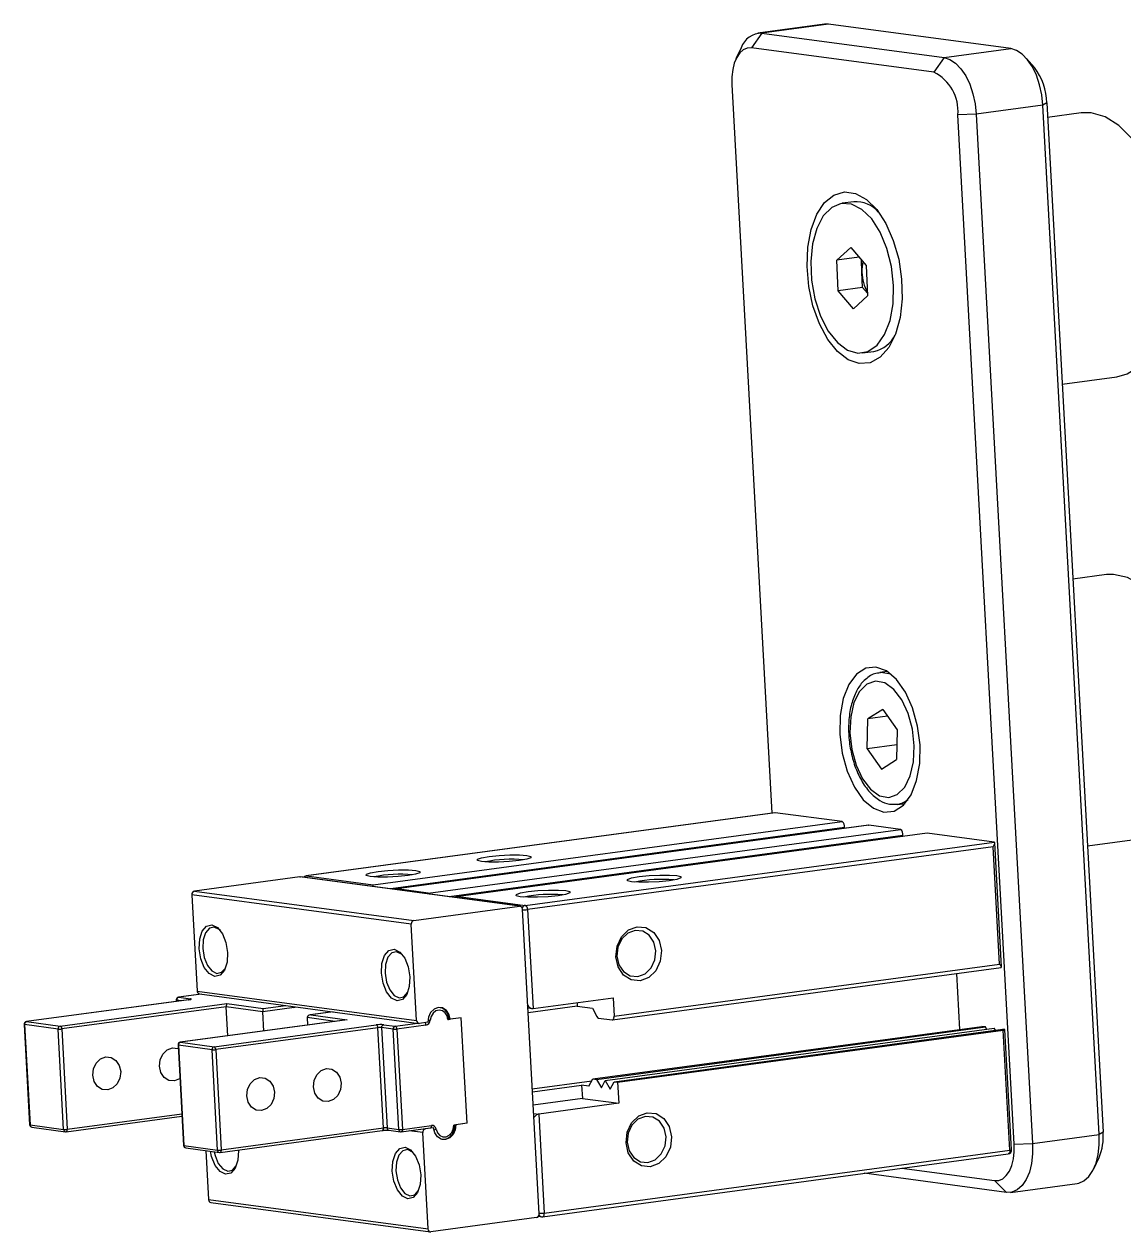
# Model space of a CAD drawing. Header units: millimetres. Extents: x 15 to 589, y 5 to 415.
# Drawn here: x 204.82 to 246.14, y 192.02 to 237.37 of the extents above; entities that cross this region are included whole.
import ezdxf

# ---------------------------------------------------------------- set-up
doc = ezdxf.new("R2010")
doc.units = ezdxf.units.MM

msp = doc.modelspace()

# ---------------------------------------------------------------- linework, layer by layer
at = {"color": 7, "linetype": 'Continuous', "lineweight": 25}
for p, q in [((234.885, 237.372), (232.381, 237.034)), ((235.044, 237.372), (232.54, 237.034)), ((235.044, 237.372), (234.885, 237.372)), ((241.893, 236.454), (235.044, 237.372)), ((232.54, 237.034), (232.15, 236.482)), ((232.54, 237.034), (239.389, 236.116)), ((231.759, 236.483), (231.564, 236.069)), ((238.998, 235.564), (232.15, 236.482)), ((239.389, 236.116), (241.893, 236.454)), ((239.389, 236.116), (238.998, 235.564)), ((242.777, 235.74), (242.479, 236.087)), ((231.409, 235.106), (232.908, 207.747)), ((243.097, 234.325), (240.593, 233.987)), ((243.241, 234.418), (243.097, 234.325)), ((245.214, 195.679), (243.097, 234.325)), ((243.241, 234.418), (245.358, 195.772)), ((244.536, 234.042), (243.271, 233.872)), ((240.593, 233.987), (239.902, 233.967)), ((242.019, 195.322), (239.902, 233.967)), ((240.593, 233.987), (242.71, 195.341)), ((235.989, 230.704), (235.551, 230.645)), ((235.354, 228.506), (235.881, 228.983)), ((236.194, 228.619), (235.354, 228.506)), ((235.881, 228.983), (236.457, 228.313)), ((235.403, 227.358), (235.354, 228.506)), ((236.296, 228.056), (236.277, 228.524)), ((236.457, 228.313), (236.506, 227.166)), ((236.321, 227.482), (236.296, 228.056)), ((236.321, 227.482), (235.403, 227.358)), ((235.979, 226.688), (235.403, 227.358)), ((236.501, 227.272), (236.321, 227.482)), ((236.506, 227.166), (235.979, 226.688)), ((236.309, 225.026), (236.747, 225.085)), ((243.819, 223.855), (245.873, 224.132)), ((245.486, 216.701), (244.221, 216.531)), ((237.249, 213.067), (236.971, 213.03)), ((237.076, 211.642), (236.515, 211.283)), ((237.259, 211.383), (236.515, 211.283)), ((237.076, 211.642), (237.616, 210.877)), ((236.494, 210.16), (236.515, 211.283)), ((237.616, 210.877), (237.595, 209.754)), ((237.605, 210.31), (236.494, 210.16)), ((236.494, 210.16), (237.034, 209.395)), ((237.034, 209.395), (237.595, 209.754)), ((233.03, 207.763), (215.417, 205.386)), ((233.043, 207.763), (215.429, 205.386)), ((235.552, 207.427), (233.043, 207.763)), ((237.64, 208.075), (237.597, 208.07)), ((237.64, 208.075), (237.918, 208.112)), ((217.938, 205.05), (235.552, 207.427)), ((236.549, 207.292), (218.81, 204.898)), ((236.561, 207.292), (218.822, 204.898)), ((236.549, 207.292), (236.561, 207.292)), ((237.743, 207.133), (236.561, 207.292)), ((220.004, 204.739), (237.743, 207.133)), ((238.741, 206.998), (221.108, 204.618)), ((238.753, 206.998), (221.139, 204.621)), ((235.637, 207.203), (235.63, 207.168)), ((237.822, 206.874), (237.829, 206.909)), ((238.741, 206.998), (238.753, 206.998)), ((241.261, 206.661), (238.753, 206.998)), ((244.769, 206.514), (246.823, 206.791)), ((223.648, 204.284), (241.261, 206.661)), ((241.227, 206.485), (223.738, 204.125)), ((241.468, 202.075), (241.227, 206.485)), ((241.543, 201.97), (241.287, 206.629)), ((215.186, 205.357), (211.221, 204.822)), ((223.432, 204.252), (215.186, 205.357)), ((223.455, 204.252), (215.209, 205.357)), ((215.429, 205.386), (217.938, 205.05)), ((219.369, 203.579), (211.123, 204.684)), ((211.123, 204.684), (211.321, 201.067)), ((211.221, 204.822), (219.466, 203.716)), ((220.004, 204.739), (218.822, 204.898)), ((221.139, 204.621), (223.648, 204.284)), ((219.466, 203.716), (223.432, 204.252)), ((224.17, 192.697), (223.543, 204.142)), ((223.738, 204.125), (223.941, 200.409)), ((219.567, 199.962), (219.369, 203.579)), ((226.923, 199.983), (241.53, 201.954)), ((226.985, 200.121), (241.468, 202.075)), ((239.846, 201.727), (239.961, 199.627)), ((211.471, 200.949), (210.624, 200.835)), ((211.321, 201.067), (219.567, 199.962)), ((211.409, 200.957), (219.655, 199.852)), ((211.004, 200.739), (204.911, 199.916)), ((211.012, 200.739), (204.918, 199.916)), ((206.179, 199.747), (212.44, 200.592)), ((212.416, 200.475), (206.239, 199.641)), ((210.537, 200.73), (210.54, 200.676)), ((210.631, 200.835), (211.07, 200.776)), ((212.476, 199.382), (212.416, 200.475)), ((213.786, 200.291), (212.416, 200.475)), ((212.44, 200.592), (213.809, 200.409)), ((214.962, 200.45), (213.786, 200.291)), ((225.604, 200.503), (223.756, 200.253)), ((223.941, 200.409), (226.947, 200.814)), ((225.597, 200.632), (225.604, 200.503)), ((225.604, 200.503), (226.179, 200.425)), ((226.947, 200.814), (226.985, 200.121)), ((213.826, 199.564), (213.786, 200.291)), ((215.457, 200.067), (215.472, 199.787)), ((216.43, 200.284), (215.57, 200.168)), ((215.59, 200.17), (216.96, 199.986)), ((216.308, 200.301), (216.31, 200.268)), ((221.243, 200.063), (220.743, 199.996)), ((220.787, 200.012), (220.826, 200.007)), ((221.243, 200.063), (220.826, 200.007)), ((221.461, 196.099), (221.243, 200.063)), ((223.746, 200.431), (223.911, 200.409)), ((226.179, 200.425), (226.335, 200.112)), ((226.401, 200.051), (226.911, 199.983)), ((204.824, 199.812), (205.03, 196.046)), ((206.101, 199.637), (204.84, 199.806)), ((204.84, 199.806), (205.047, 196.041)), ((204.918, 199.916), (206.179, 199.747)), ((206.307, 195.872), (206.101, 199.637)), ((206.239, 199.641), (206.445, 195.875)), ((216.94, 199.985), (210.691, 199.141)), ((216.96, 199.986), (210.699, 199.141)), ((211.959, 198.972), (218.053, 199.795)), ((218.113, 199.688), (212.019, 198.866)), ((218.319, 195.923), (218.113, 199.688)), ((218.69, 199.633), (218.251, 199.692)), ((218.251, 199.692), (218.458, 195.927)), ((218.329, 199.803), (218.768, 199.744)), ((218.896, 195.868), (218.69, 199.633)), ((219.92, 199.785), (218.828, 199.637)), ((218.828, 199.637), (219.034, 195.872)), ((219.991, 199.894), (219.678, 199.852)), ((226.189, 197.768), (240.798, 199.74)), ((226.326, 197.75), (240.935, 199.721)), ((226.655, 197.706), (241.263, 199.677)), ((226.983, 197.662), (241.592, 199.633)), ((227.12, 197.643), (241.604, 199.598)), ((240.935, 199.721), (240.798, 199.74)), ((240.981, 199.639), (240.935, 199.721)), ((241.31, 199.595), (241.263, 199.677)), ((241.647, 199.626), (241.592, 199.633)), ((241.851, 195.089), (241.604, 199.598)), ((241.918, 195.109), (241.671, 199.617)), ((210.699, 199.141), (211.959, 198.972)), ((210.604, 199.037), (210.811, 195.271)), ((211.881, 198.862), (210.621, 199.031)), ((210.621, 199.031), (210.827, 195.265)), ((212.087, 195.096), (211.881, 198.862)), ((212.019, 198.866), (212.225, 195.1)), ((226.041, 197.493), (226.189, 197.768)), ((226.189, 197.768), (226.326, 197.75)), ((226.326, 197.75), (226.507, 197.431)), ((223.913, 197.39), (226.148, 197.692)), ((223.919, 197.28), (225.767, 197.53)), ((226.041, 197.493), (225.767, 197.53)), ((225.767, 197.53), (225.794, 197.034)), ((226.507, 197.431), (226.655, 197.706)), ((226.655, 197.706), (226.835, 197.387)), ((226.835, 197.387), (226.983, 197.662)), ((226.983, 197.662), (227.12, 197.643)), ((227.12, 197.643), (227.164, 196.851)), ((225.794, 197.034), (223.946, 196.785)), ((227.164, 196.851), (224.159, 196.445)), ((225.794, 197.034), (227.164, 196.851)), ((206.404, 195.784), (210.75, 196.37)), ((224.159, 196.445), (224.362, 192.729)), ((205.047, 196.041), (206.307, 195.872)), ((205.117, 195.953), (206.377, 195.784)), ((212.225, 195.1), (218.319, 195.923)), ((218.458, 195.927), (218.896, 195.868)), ((218.993, 195.78), (220.085, 195.927)), ((219.034, 195.872), (220.126, 196.019)), ((220.208, 195.93), (219.895, 195.888)), ((220.085, 195.927), (220.096, 195.926)), ((220.195, 195.932), (220.208, 195.93)), ((221.461, 196.099), (220.96, 196.032)), ((221.461, 196.099), (221.043, 196.043)), ((212.184, 195.009), (218.278, 195.831)), ((218.528, 195.839), (218.966, 195.78)), ((219.996, 192.133), (219.798, 195.75)), ((242.71, 195.341), (245.214, 195.679)), ((245.358, 195.772), (245.214, 195.679)), ((210.827, 195.265), (212.087, 195.096)), ((210.897, 195.178), (212.157, 195.009)), ((211.649, 195.077), (211.75, 193.239)), ((224.362, 192.729), (241.851, 195.089)), ((242.019, 195.322), (242.71, 195.341)), ((224.3, 192.592), (241.789, 194.952)), ((245.008, 194.395), (245.203, 194.809)), ((241.723, 193.506), (236.384, 194.222)), ((237.795, 194.413), (241.278, 193.946)), ((241.278, 193.946), (241.723, 193.506)), ((241.882, 193.506), (244.386, 193.844)), ((211.75, 193.239), (219.996, 192.133)), ((211.838, 193.129), (220.084, 192.024)), ((224.072, 192.559), (220.107, 192.024)), ((224.145, 192.607), (224.26, 192.592))]:
    msp.add_line(p, q, dxfattribs=at)
at = {"color": 8, "linetype": 'Continuous', "lineweight": 25}
for p, q in [((235.637, 207.203), (218.595, 204.903)), ((237.829, 206.909), (220.786, 204.609)), ((215.429, 205.386), (215.417, 205.386)), ((211.475, 200.949), (210.631, 200.835)), ((210.726, 200.701), (210.553, 200.724)), ((210.553, 200.724), (210.556, 200.678)), ((210.624, 200.835), (210.631, 200.835)), ((211.004, 200.739), (211.012, 200.739)), ((213.809, 200.409), (214.653, 200.522)), ((216.507, 199.926), (215.457, 200.067)), ((216.434, 200.284), (215.59, 200.17)), ((204.911, 199.916), (204.918, 199.916)), ((218.768, 199.744), (219.612, 199.858)), ((210.699, 199.141), (210.691, 199.141)), ((206.445, 195.875), (210.746, 196.456)), ((223.963, 196.471), (224.159, 196.445)), ((219.798, 195.75), (219.283, 195.819)), ((219.845, 195.895), (219.895, 195.888))]:
    msp.add_line(p, q, dxfattribs=at)
at = {"color": 7, "linetype": 'Continuous', "lineweight": 25, "flags": 128}
for points in [[(232.15, 236.482), (231.991, 236.475), (231.841, 236.411), (231.707, 236.293), (231.592, 236.125), (231.502, 235.913), (231.441, 235.667), (231.409, 235.394), (231.409, 235.106)], [(243.097, 234.325), (243.055, 234.714), (242.972, 235.095), (242.852, 235.451), (242.7, 235.769), (242.52, 236.038), (242.32, 236.247), (242.109, 236.387), (241.893, 236.454)], [(239.389, 236.116), (239.604, 236.049), (239.816, 235.909), (240.016, 235.7), (240.195, 235.431), (240.348, 235.113), (240.468, 234.757), (240.551, 234.377), (240.593, 233.987)], [(245.873, 224.132), (246.259, 224.24), (246.722, 224.533), (247.129, 224.991), (247.467, 225.597), (247.723, 226.329), (247.888, 227.161), (247.956, 228.062), (247.924, 229.001), (247.794, 229.942), (247.571, 230.853), (247.262, 231.7), (246.879, 232.453), (246.435, 233.083), (245.947, 233.57), (245.432, 233.894), (244.908, 234.045), (244.536, 234.042)], [(236.198, 224.628), (235.783, 224.77), (235.38, 225.077), (235.012, 225.535), (234.699, 226.117), (234.457, 226.792), (234.299, 227.524), (234.234, 228.274), (234.265, 229.001), (234.391, 229.665), (234.606, 230.232), (234.896, 230.67), (235.247, 230.956), (235.64, 231.075), (236.053, 231.019), (236.465, 230.793), (236.853, 230.408), (237.196, 229.885), (237.476, 229.252), (237.677, 228.543), (237.789, 227.797), (237.806, 227.054), (237.727, 226.353), (237.555, 225.733), (237.302, 225.228), (236.979, 224.863), (236.604, 224.659), (236.198, 224.628)], [(237.486, 227.564), (237.408, 228.27), (237.237, 228.948), (236.983, 229.557), (236.664, 230.058), (236.298, 230.418), (235.909, 230.617), (235.522, 230.641), (235.16, 230.488), (234.846, 230.169), (234.601, 229.704), (234.439, 229.121), (234.371, 228.457), (234.401, 227.754), (234.527, 227.056), (234.741, 226.408), (235.029, 225.849), (235.375, 225.414), (235.755, 225.133), (236.146, 225.02), (236.524, 225.085), (236.864, 225.323), (237.146, 225.718), (237.351, 226.247), (237.467, 226.875), (237.486, 227.564)], [(246.823, 206.791), (247.307, 206.944), (247.759, 207.272), (248.153, 207.761), (248.476, 208.395), (248.714, 209.15), (248.859, 209.998), (248.907, 210.91), (248.856, 211.852), (248.706, 212.79), (248.465, 213.69), (248.14, 214.52), (247.743, 215.25), (247.289, 215.853), (246.794, 216.308), (246.276, 216.598), (245.753, 216.713), (245.486, 216.701)], [(237.121, 207.782), (237.506, 207.823), (237.854, 208.046), (238.143, 208.437), (238.351, 208.97), (238.466, 209.607), (238.478, 210.305), (238.388, 211.017), (238.202, 211.695), (237.932, 212.291), (237.596, 212.766), (237.218, 213.087), (236.822, 213.232), (236.438, 213.192), (236.089, 212.968), (235.801, 212.577), (235.592, 212.045), (235.478, 211.408), (235.465, 210.709), (235.555, 209.997), (235.742, 209.32), (236.012, 208.723), (236.348, 208.248), (236.726, 207.927), (237.121, 207.782)], [(236.485, 212.595), (236.207, 212.318), (235.998, 211.896), (235.874, 211.362), (235.846, 210.76), (235.916, 210.138), (236.079, 209.547), (236.32, 209.034), (236.621, 208.642), (236.958, 208.402), (237.302, 208.334), (237.626, 208.442), (237.904, 208.718), (238.113, 209.141), (238.236, 209.675), (238.264, 210.277), (238.194, 210.899), (238.032, 211.49), (237.79, 212.002), (237.489, 212.394), (237.153, 212.635), (236.809, 212.703), (236.485, 212.595)], [(223.417, 205.966), (223.047, 205.927), (222.648, 205.906), (222.28, 205.906), (222, 205.926), (221.85, 205.963), (221.854, 206.013), (222.01, 206.067), (222.294, 206.117), (222.665, 206.155), (223.064, 206.176), (223.432, 206.177), (223.712, 206.157), (223.861, 206.119), (223.858, 206.07), (223.702, 206.016), (223.417, 205.966)], [(219.244, 205.403), (218.873, 205.364), (218.474, 205.343), (218.106, 205.342), (217.826, 205.362), (217.677, 205.4), (217.68, 205.45), (217.836, 205.503), (218.12, 205.553), (218.491, 205.592), (218.89, 205.613), (219.258, 205.613), (219.538, 205.593), (219.687, 205.556), (219.684, 205.506), (219.528, 205.453), (219.244, 205.403)], [(215.186, 205.357), (215.206, 205.358), (215.209, 205.357)], [(229.054, 205.21), (228.683, 205.172), (228.284, 205.151), (227.916, 205.15), (227.636, 205.17), (227.487, 205.208), (227.49, 205.257), (227.646, 205.311), (227.93, 205.361), (228.301, 205.399), (228.7, 205.42), (229.068, 205.421), (229.348, 205.401), (229.497, 205.363), (229.494, 205.314), (229.338, 205.26), (229.054, 205.21)], [(224.88, 204.647), (224.51, 204.608), (224.11, 204.587), (223.743, 204.587), (223.462, 204.607), (223.313, 204.644), (223.316, 204.694), (223.472, 204.748), (223.757, 204.798), (224.127, 204.836), (224.526, 204.857), (224.894, 204.858), (225.174, 204.838), (225.324, 204.8), (225.32, 204.751), (225.164, 204.697), (224.88, 204.647)], [(212.466, 202.512), (212.445, 202.148), (212.347, 201.85), (212.185, 201.664), (211.984, 201.618), (211.776, 201.719), (211.591, 201.951), (211.458, 202.28), (211.397, 202.655), (211.418, 203.02), (211.516, 203.318), (211.678, 203.504), (211.879, 203.55), (212.087, 203.449), (212.272, 203.216), (212.405, 202.887), (212.466, 202.512)], [(212.195, 203.334), (212.155, 203.372), (211.968, 203.462), (211.788, 203.421), (211.642, 203.254), (211.554, 202.986), (211.536, 202.659), (211.59, 202.323), (211.71, 202.027), (211.875, 201.819), (212.063, 201.728), (212.242, 201.769), (212.384, 201.93)], [(227.052, 202.351), (227.096, 202.748), (227.263, 203.103), (227.528, 203.36), (227.852, 203.482), (228.183, 203.449), (228.473, 203.266), (228.677, 202.962), (228.763, 202.582), (228.719, 202.184), (228.552, 201.83), (228.286, 201.572), (227.963, 201.451), (227.631, 201.484), (227.342, 201.666), (227.138, 201.971), (227.052, 202.351)], [(227.095, 202.379), (227.169, 202.054), (227.342, 201.795), (227.59, 201.639), (227.873, 201.61), (228.149, 201.714), (228.375, 201.934), (228.518, 202.237), (228.556, 202.576), (228.482, 202.9), (228.308, 203.16), (228.061, 203.316), (227.778, 203.344), (227.502, 203.241), (227.275, 203.021), (227.132, 202.718), (227.095, 202.379)], [(219.314, 201.594), (219.294, 201.23), (219.195, 200.932), (219.034, 200.746), (218.833, 200.699), (218.625, 200.8), (218.44, 201.033), (218.307, 201.362), (218.246, 201.737), (218.266, 202.101), (218.365, 202.399), (218.527, 202.586), (218.727, 202.632), (218.936, 202.531), (219.121, 202.298), (219.254, 201.969), (219.314, 201.594)], [(219.043, 202.416), (219.003, 202.453), (218.816, 202.544), (218.636, 202.502), (218.491, 202.335), (218.403, 202.068), (218.384, 201.741), (218.439, 201.404), (218.558, 201.109), (218.724, 200.9), (218.911, 200.81), (219.091, 200.851), (219.236, 201.018), (219.237, 201.02)], [(211.012, 200.739), (211.043, 200.743), (211.068, 200.748), (211.087, 200.754), (211.098, 200.759), (211.103, 200.764), (211.099, 200.769), (211.088, 200.773), (211.07, 200.776)], [(220.826, 200.007), (220.784, 200.192), (220.685, 200.341), (220.543, 200.43), (220.381, 200.446), (220.224, 200.387), (220.094, 200.261), (220.013, 200.088), (219.991, 199.894)], [(220.743, 199.996), (220.712, 200.136), (220.64, 200.252), (220.536, 200.326), (220.415, 200.349), (220.293, 200.318), (220.187, 200.236), (220.111, 200.115), (220.076, 199.972)], [(226.911, 199.983), (226.926, 199.984), (226.941, 199.99), (226.955, 200.002), (226.966, 200.019), (226.975, 200.04), (226.982, 200.065), (226.985, 200.092), (226.985, 200.121)], [(241.604, 199.598), (241.627, 199.601), (241.646, 199.605), (241.66, 199.609), (241.668, 199.613), (241.671, 199.617), (241.669, 199.62), (241.661, 199.623), (241.647, 199.626)], [(210.466, 197.691), (210.264, 197.711), (210.088, 197.822), (209.963, 198.008), (209.911, 198.24), (209.937, 198.482), (210.04, 198.698), (210.201, 198.855), (210.399, 198.93), (210.601, 198.909), (210.612, 198.905)], [(207.962, 197.353), (207.76, 197.373), (207.583, 197.485), (207.459, 197.67), (207.406, 197.902), (207.433, 198.144), (207.535, 198.36), (207.697, 198.517), (207.894, 198.592), (208.096, 198.571), (208.273, 198.46), (208.397, 198.274), (208.45, 198.043), (208.423, 197.8), (208.321, 197.584), (208.159, 197.427), (207.962, 197.353)], [(210.674, 197.772), (210.663, 197.765), (210.466, 197.691)], [(213.187, 197.127), (213.213, 197.369), (213.315, 197.585), (213.477, 197.742), (213.674, 197.817), (213.877, 197.796), (214.053, 197.685), (214.177, 197.499), (214.23, 197.268), (214.203, 197.025), (214.101, 196.809), (213.939, 196.652), (213.742, 196.578), (213.54, 196.598), (213.363, 196.709), (213.239, 196.895), (213.187, 197.127)], [(215.691, 197.465), (215.718, 197.707), (215.82, 197.923), (215.982, 198.08), (216.179, 198.154), (216.381, 198.134), (216.558, 198.023), (216.682, 197.837), (216.734, 197.606), (216.708, 197.363), (216.606, 197.147), (216.444, 196.99), (216.247, 196.916), (216.044, 196.936), (215.868, 197.047), (215.744, 197.233), (215.691, 197.465)], [(227.434, 195.365), (227.478, 195.762), (227.646, 196.117), (227.911, 196.375), (228.234, 196.496), (228.566, 196.463), (228.856, 196.28), (229.059, 195.976), (229.146, 195.596), (229.102, 195.198), (228.934, 194.844), (228.669, 194.586), (228.346, 194.465), (228.014, 194.498), (227.724, 194.681), (227.521, 194.985), (227.434, 195.365)], [(221.043, 196.043), (221.022, 195.849), (220.94, 195.676), (220.811, 195.551), (220.653, 195.491), (220.491, 195.508), (220.35, 195.597), (220.25, 195.745), (220.208, 195.93)], [(220.3, 195.876), (220.35, 195.745), (220.438, 195.646), (220.552, 195.594), (220.675, 195.596), (220.792, 195.651), (220.886, 195.752), (220.945, 195.885), (220.96, 196.032)], [(227.477, 195.393), (227.551, 195.068), (227.725, 194.809), (227.972, 194.653), (228.255, 194.624), (228.531, 194.728), (228.758, 194.948), (228.901, 195.251), (228.938, 195.59), (228.865, 195.914), (228.691, 196.174), (228.444, 196.33), (228.16, 196.358), (227.884, 196.255), (227.658, 196.035), (227.515, 195.732), (227.477, 195.393)], [(244.386, 193.844), (244.439, 193.854), (244.638, 193.939), (244.818, 194.097), (244.97, 194.321), (245.09, 194.603), (245.172, 194.932), (245.214, 195.296), (245.214, 195.679)], [(212.872, 195.101), (212.873, 195.08), (212.852, 194.716), (212.754, 194.418), (212.592, 194.232), (212.392, 194.186), (212.183, 194.287), (211.998, 194.519), (211.865, 194.848), (211.822, 195.054)], [(211.965, 195.034), (211.997, 194.891), (212.117, 194.596), (212.283, 194.387), (212.47, 194.296), (212.65, 194.338), (212.791, 194.498)], [(219.722, 194.162), (219.701, 193.798), (219.603, 193.5), (219.441, 193.314), (219.24, 193.268), (219.032, 193.369), (218.847, 193.601), (218.714, 193.93), (218.653, 194.305), (218.674, 194.67), (218.772, 194.968), (218.934, 195.154), (219.134, 195.2), (219.343, 195.099), (219.528, 194.866), (219.661, 194.537), (219.722, 194.162)], [(219.45, 194.984), (219.41, 195.021), (219.223, 195.112), (219.044, 195.071), (218.898, 194.904), (218.81, 194.636), (218.791, 194.309), (218.846, 193.973), (218.965, 193.677), (219.131, 193.469), (219.318, 193.378), (219.498, 193.419), (219.64, 193.58)], [(241.278, 193.946), (241.437, 193.953), (241.587, 194.017), (241.721, 194.135), (241.835, 194.303), (241.925, 194.515), (241.987, 194.761), (242.019, 195.034), (242.019, 195.322)], [(242.71, 195.341), (242.71, 194.958), (242.668, 194.594), (242.586, 194.265), (242.466, 193.983), (242.313, 193.759), (242.134, 193.601), (241.934, 193.516), (241.723, 193.506)]]:
    msp.add_lwpolyline(points, dxfattribs=at)
at = {"color": 8, "linetype": 'Continuous', "lineweight": 25, "flags": 128}
for points in [[(236.985, 213.031), (237.009, 213.034), (237.38, 212.973)], [(238.019, 208.238), (237.783, 208.109), (237.64, 208.075)], [(214.957, 200.482), (214.96, 200.469), (214.962, 200.45)], [(218.319, 195.923), (218.319, 195.904), (218.317, 195.885), (218.313, 195.869), (218.307, 195.855), (218.3, 195.844), (218.291, 195.836), (218.281, 195.832), (218.278, 195.831)], [(220.126, 196.019), (220.126, 196), (220.124, 195.982), (220.12, 195.965), (220.114, 195.951), (220.107, 195.94), (220.098, 195.932), (220.088, 195.928), (220.085, 195.927)], [(206.404, 195.784), (206.406, 195.784), (206.416, 195.788), (206.425, 195.796), (206.433, 195.808), (206.439, 195.822), (206.443, 195.838), (206.445, 195.856), (206.445, 195.875)], [(219.034, 195.872), (219.034, 195.853), (219.032, 195.834), (219.028, 195.818), (219.022, 195.804), (219.014, 195.793), (219.005, 195.785), (218.995, 195.781), (218.993, 195.78)], [(212.225, 195.1), (212.225, 195.081), (212.223, 195.063), (212.219, 195.047), (212.213, 195.032), (212.206, 195.021), (212.197, 195.013), (212.187, 195.009), (212.184, 195.009)], [(241.851, 195.089), (241.851, 195.061), (241.848, 195.033), (241.842, 195.009), (241.833, 194.987), (241.821, 194.971), (241.808, 194.959), (241.793, 194.952), (241.789, 194.952)], [(224.3, 192.592), (224.304, 192.592), (224.319, 192.599), (224.332, 192.611), (224.344, 192.627), (224.353, 192.648), (224.359, 192.673), (224.362, 192.7), (224.362, 192.729)]]:
    msp.add_lwpolyline(points, dxfattribs=at)
at = {"color": 7, "linetype": 'Continuous', "lineweight": 25}
for centre, radius, start, end in [((232.528, 236.223), 0.811, 89.1384, 161.2858), ((238.29, 234.11), 1.618, 354.9559, 64.0427), ((241.016, 234.38), 2.225, 0.9717, 37.6715), ((236.05, 229.533), 1.173, 41.8683, 92.9879), ((237.851, 228.135), 1.556, 167.8558, 182.9039), ((237.951, 228.099), 1.655, 181.5025, 208.7653), ((236.53, 226.187), 1.123, 281.1568, 334.7298), ((235.457, 207.262), 0.19, 341.8352, 60.0103), ((237.648, 206.969), 0.19, 341.8352, 60.0103), ((223.12, 201.199), 4.816, 84.3492, 101.8071), ((218.946, 200.636), 4.816, 84.3493, 101.807), ((215.437, 205.238), 0.15, 97.6856, 136.3668), ((228.756, 200.443), 4.816, 84.3492, 101.8071), ((211.249, 204.698), 0.127, 103.0594, 186.4008), ((218.817, 204.847), 0.0508, 84.8605, 141.4773), ((219.986, 204.661), 0.0805, 35.8966, 76.9912), ((224.583, 199.88), 4.816, 84.3493, 101.807), ((223.437, 204.146), 0.106, 357.6482, 93.0561), ((223.577, 204.139), 0.162, 354.9562, 64.0445), ((219.495, 203.593), 0.127, 103.0594, 186.4008), ((211.433, 201.067), 0.112, 179.646, 257.6048), ((210.637, 200.736), 0.1, 97.6856, 183.1356), ((210.654, 200.736), 0.102, 103.0584, 186.3999), ((220.748, 200.062), 0.0667, 265.3241, 306.4325), ((226.427, 200.146), 0.0984, 200.4392, 254.0952), ((204.924, 199.817), 0.1, 97.6856, 183.1356), ((204.941, 199.817), 0.102, 103.0584, 186.3999), ((206.202, 199.648), 0.102, 103.0584, 186.3999), ((206.152, 200.263), 0.628, 265.301, 277.946), ((206.131, 199.65), 0.108, 354.9572, 64.043), ((218.227, 198.551), 1.256, 85.3004, 97.9465), ((218.006, 199.698), 0.108, 354.9563, 64.0439), ((218.2, 199.066), 0.628, 85.2997, 97.947), ((218.352, 199.704), 0.102, 103.0584, 186.3999), ((218.791, 199.645), 0.102, 103.0584, 186.3999), ((218.741, 200.259), 0.628, 265.3008, 277.9465), ((218.721, 199.647), 0.108, 354.955, 64.0437), ((219.673, 199.957), 0.106, 177.6483, 273.0523), ((219.878, 199.978), 0.198, 282.2667, 358.3247), ((210.704, 199.042), 0.1, 97.6856, 183.1356), ((210.722, 199.042), 0.102, 103.0584, 186.3999), ((211.982, 198.873), 0.102, 103.0584, 186.3999), ((211.932, 199.488), 0.628, 265.3008, 277.9462), ((211.912, 198.875), 0.108, 354.9563, 64.0439), ((205.13, 196.052), 0.1, 183.1356, 262.3631), ((218.406, 195.301), 0.628, 85.2997, 97.947), ((220.139, 195.857), 0.163, 6.8168, 94.274), ((206.358, 196.497), 0.628, 265.301, 277.946), ((206.39, 195.883), 0.1, 262.3631, 277.6856), ((218.947, 196.494), 0.628, 265.3008, 277.9465), ((218.979, 195.879), 0.1, 262.3631, 277.6856), ((219.924, 195.764), 0.127, 103.0587, 186.4015), ((243.336, 195.604), 2.029, 336.9412, 4.7608), ((210.91, 195.277), 0.1, 183.1356, 262.3631), ((212.139, 195.722), 0.628, 265.3008, 277.9462), ((212.171, 195.108), 0.1, 262.3631, 277.6856), ((241.769, 195.1), 0.15, 277.6856, 3.1356), ((211.862, 193.238), 0.112, 179.646, 257.6048), ((224.044, 192.683), 0.127, 283.0561, 6.4011), ((224.28, 192.74), 0.15, 262.3631, 277.6856), ((220.101, 192.129), 0.106, 177.6483, 273.0523)]:
    msp.add_arc(centre, radius, start, end, dxfattribs=at)
at = {"color": 8, "linetype": 'Continuous', "lineweight": 25}
for centre, radius, start, end in [((215.449, 205.261), 0.127, 99.1297, 142.3706), ((223.675, 204.145), 0.142, 101.1407, 167.4548), ((223.603, 205.116), 1, 266.6076, 277.7288), ((210.551, 200.744), 0.0202, 225.0781, 275.926), ((211.083, 200.692), 0.0854, 99.2309, 145.4123), ((214.939, 200.604), 0.156, 278.1624, 302.7015), ((204.838, 199.826), 0.0202, 225.0837, 275.9232), ((219.779, 199.784), 0.141, 0.3833, 42.6346), ((220.27, 202.887), 2.922, 264.5439, 266.1788), ((210.619, 199.051), 0.0202, 225.0837, 275.9232), ((205.045, 196.061), 0.0202, 225.0837, 275.9232), ((205.136, 196.04), 0.0894, 179.6452, 257.6081), ((218.545, 195.924), 0.0871, 178.411, 258.8422), ((206.394, 195.869), 0.0871, 178.411, 258.8422), ((218.983, 195.866), 0.0871, 178.411, 258.8422), ((220.162, 196.295), 0.441, 277.1243, 288.2192), ((210.825, 195.286), 0.0202, 225.0837, 275.9232), ((210.916, 195.265), 0.0894, 179.6452, 257.6081), ((212.174, 195.094), 0.0871, 178.411, 258.8422), ((241.859, 195.189), 0.101, 265.4182, 306.3364), ((224.228, 193.72), 1, 266.6076, 277.7288), ((224.28, 192.71), 0.121, 201.7435, 260.3534)]:
    msp.add_arc(centre, radius, start, end, dxfattribs=at)
at = {"color": 7, "linetype": 'Continuous', "lineweight": 25}
for centre, major_axis, ratio, start_param, end_param in [((241.144, 206.496), (0.132, 0.159), 0.347996, 4.926125, 6.496921), ((217.946, 204.901), (0, 0.151), 0.28959, 0.185537, 0.903607), ((221.147, 204.472), (0.208, 0), 0.716671, 1.609731, 2.327801), ((241.386, 202.086), (0.154, -0.127), 0.23501, 5.922847, 7.493643), ((212.445, 200.493), (0, 0.101), 0.28959, 0.185537, 1.756334), ((223.851, 200.568), (-0.131, 0.142), 0.579215, 1.184671, 2.755468), ((213.815, 200.31), (0, 0.101), 0.28959, 0.185537, 1.756334), ((215.595, 200.071), (0.138, 0), 0.716671, 1.609731, 3.180528), ((224.085, 196.308), (0.132, 0.122), 0.491173, 0.610597, 2.181394)]:
    msp.add_ellipse(centre, major_axis=major_axis, ratio=ratio, start_param=start_param, end_param=end_param, dxfattribs=at)
for points, knots in [([(236.573, 212.881), (236.508, 212.833), (236.331, 212.702), (236.102, 212.383), (235.909, 211.914), (235.8, 211.35), (235.784, 210.732), (235.859, 210.102), (236.022, 209.5), (236.265, 208.962), (236.579, 208.516), (236.937, 208.218), (237.286, 208.065), (237.498, 208.078), (237.583, 208.084)], [0, 0, 0, 0, 0.050426, 0.135327, 0.224174, 0.315517, 0.406538, 0.497234, 0.58805, 0.679379, 0.771819, 0.86579, 0.946171, 1, 1, 1, 1]), ([(236.992, 213.011), (236.915, 213.006), (236.766, 212.997), (236.636, 212.919), (236.573, 212.881)], [0, 0, 0, 0, 0.519447, 1, 1, 1, 1]), ([(211.059, 200.749), (211.059, 200.749), (211.06, 200.749), (211.054, 200.747), (211.038, 200.744), (211.017, 200.741), (211.004, 200.739)], [0, 0, 0, 0, 0.053124, 0.25457, 0.544373, 1, 1, 1, 1]), ([(220.788, 200.008), (220.781, 200.058), (220.766, 200.171), (220.678, 200.32), (220.563, 200.421), (220.479, 200.434), (220.452, 200.438)], [0, 0, 0, 0, 0.242122, 0.549025, 0.856009, 1, 1, 1, 1]), ([(220.51, 195.506), (220.542, 195.502), (220.626, 195.489), (220.762, 195.544), (220.892, 195.655), (220.981, 195.815), (221.007, 195.953), (221.005, 196.029), (221.005, 196.045)], [0, 0, 0, 0, 0.121228, 0.322142, 0.526107, 0.737476, 0.94751, 1, 1, 1, 1]), ([(218.278, 195.831), (218.296, 195.833), (218.332, 195.837), (218.398, 195.842), (218.458, 195.843), (218.505, 195.841), (218.521, 195.84), (218.528, 195.839)], [0, 0, 0, 0, 0.210431, 0.43092, 0.657871, 0.852238, 1, 1, 1, 1])]:
    msp.add_open_spline(points, degree=3, knots=knots, dxfattribs=at)

doc.saveas('drawing.dxf')
